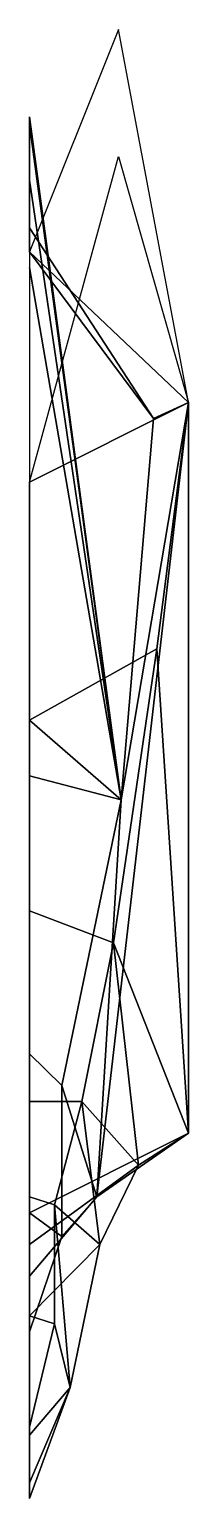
# Model space of a CAD drawing. Extents: x 0.1 to 0.3, y -12.02 to -10.17.
import ezdxf

# ---------------------------------------------------------------- set-up
doc = ezdxf.new("R2010")
doc.units = 0
doc.layers.add('01', color=6, linetype='CONTINUOUS')

msp = doc.modelspace()

# ---------------------------------------------------------------- linework, layer by layer
at = {"layer": '01'}
for points in [[(0.1, -10.45, -0.36), (0.3, -10.64, -0.18), (0.3, -10.64, -0.18), (0.2121, -10.17, -0.1921)], [(0.1, -10.28, -0.56), (0.2153, -11.14, -0.43), (0.2559, -10.66, -0.31), (0.1, -10.42, -0.44)], [(0.1, -10.28, -0.63), (0.2153, -11.14, -0.43), (0.2153, -11.14, -0.43), (0.1, -10.28, -0.56)], [(0.1, -10.29, -0.67), (0.2153, -11.14, -0.43), (0.2153, -11.14, -0.43), (0.1, -10.28, -0.63)], [(0.1, -10.36, -0.72), (0.2153, -11.14, -0.43), (0.2153, -11.14, -0.43), (0.1, -10.29, -0.67)], [(0.1, -10.74, 0.39), (0.2121, -10.33, 0.2321), (0.3, -10.64, 0.18)], [(0.1, -10.47, -0.72), (0.2153, -11.14, -0.43), (0.2153, -11.14, -0.43), (0.1, -10.36, -0.72)], [(0.1, -10.42, -0.44), (0.2559, -10.66, -0.31), (0.2559, -10.66, -0.31), (0.1, -10.45, -0.39)], [(0.1, -10.45, -0.39), (0.2559, -10.66, -0.31), (0.3, -10.64, -0.18), (0.1, -10.45, -0.36)], [(0.1, -11.04, -0.57), (0.2153, -11.14, -0.43), (0.2153, -11.14, -0.43), (0.1, -10.47, -0.72)], [(0.1, -10.74, 0.39), (0.3, -10.64, 0.18), (0.26, -10.95, 0.32), (0.1, -11.04, 0.5)], [(0.3, -10.64, -0.18), (0.2153, -11.14, -0.43), (0.2153, -11.14, -0.43), (0.1847, -11.64, -0.52)], [(0.3, -10.64, -0.18), (0.1847, -11.64, -0.52), (0.1847, -11.64, -0.52), (0.3, -11.56, -0.18)], [(0.3, -10.64, -0.18), (0.2559, -10.66, -0.31), (0.2559, -10.66, -0.31), (0.2153, -11.14, -0.43)], [(0.26, -10.95, 0.32), (0.3, -10.64, 0.18), (0.3, -11.56, 0.18), (0.26, -10.95, 0.32)], [(0.3, -10.64, 0.18), (0.3, -10.64, -0.18), (0.3, -11.56, -0.18), (0.3, -11.56, 0.18)], [(0.1, -11.04, 0.5), (0.26, -10.95, 0.32), (0.2057, -11.32, 0.51), (0.1, -11.28, 0.64)], [(0.3, -11.56, 0.18), (0.2057, -11.32, 0.51), (0.26, -10.95, 0.32)], [(0.1, -11.11, -0.57), (0.2153, -11.14, -0.43), (0.2153, -11.14, -0.43), (0.1, -11.04, -0.57)], [(0.1, -11.46, -0.77), (0.1407, -11.5, -0.65), (0.2153, -11.14, -0.43), (0.1, -11.11, -0.57)], [(0.2153, -11.14, -0.43), (0.1407, -11.5, -0.65), (0.1407, -11.5, -0.65), (0.1847, -11.64, -0.52)], [(0.1, -11.28, 0.64), (0.2057, -11.32, 0.51), (0.1657, -11.52, 0.65), (0.1, -11.52, 0.82)], [(0.2371, -11.6, 0.4), (0.1657, -11.52, 0.65), (0.2057, -11.32, 0.51)], [(0.3, -11.56, 0.18), (0.2371, -11.6, 0.4), (0.2057, -11.32, 0.51)], [(0.1, -11.66, -0.77), (0.1407, -11.69, -0.65), (0.1407, -11.5, -0.65), (0.1, -11.46, -0.77)], [(0.1407, -11.5, -0.65), (0.1407, -11.69, -0.65), (0.1407, -11.69, -0.65), (0.1847, -11.64, -0.52)], [(0.1, -11.52, 0.82), (0.1657, -11.52, 0.65), (0.1314, -11.65, 0.77), (0.1, -11.64, 0.88)], [(0.1886, -11.7, 0.57), (0.1314, -11.65, 0.77), (0.1657, -11.52, 0.65)], [(0.2371, -11.6, 0.4), (0.1886, -11.7, 0.57), (0.1657, -11.52, 0.65)], [(0.1, -11.66, -0.26), (0.3, -11.56, -0.18), (0.1847, -11.64, -0.52), (0.1, -11.74, -0.53)], [(0.3, -11.56, 0.18), (0.3, -11.56, -0.18), (0.1, -11.66, -0.26), (0.1, -11.66, 0.19)], [(0.1, -11.7, 0.38), (0.2371, -11.6, 0.4), (0.3, -11.56, 0.18), (0.1, -11.66, 0.19)], [(0.1, -11.79, 0.54), (0.1886, -11.7, 0.57), (0.2371, -11.6, 0.4), (0.1, -11.7, 0.38)], [(0.1, -11.74, -0.53), (0.1847, -11.64, -0.52), (0.1407, -11.69, -0.65), (0.1, -11.81, -0.68)], [(0.1, -11.64, 0.88), (0.1314, -11.65, 0.77), (0.1314, -11.8, 0.77), (0.1, -11.79, 0.88)], [(0.1514, -11.88, 0.7), (0.1314, -11.65, 0.77), (0.1886, -11.7, 0.57)], [(0.1314, -11.8, 0.77), (0.1314, -11.65, 0.77), (0.1514, -11.88, 0.7)], [(0.1, -11.81, -0.68), (0.1407, -11.69, -0.65), (0.1407, -11.69, -0.65), (0.1, -11.66, -0.77)], [(0.1, -11.94, 0.64), (0.1514, -11.88, 0.7), (0.1886, -11.7, 0.57), (0.1, -11.79, 0.54)], [(0.1, -11.79, 0.88), (0.1314, -11.8, 0.77), (0.1314, -11.8, 0.77), (0.1, -11.93, 0.82)], [(0.1, -11.93, 0.82), (0.1314, -11.8, 0.77), (0.1514, -11.88, 0.7), (0.1, -12.02, 0.73)], [(0.1, -12, 0.64), (0.1514, -11.88, 0.7), (0.1514, -11.88, 0.7), (0.1, -11.94, 0.64)], [(0.1, -12.02, 0.66), (0.1514, -11.88, 0.7), (0.1514, -11.88, 0.7), (0.1, -12, 0.64)], [(0.1, -12.02, 0.73), (0.1514, -11.88, 0.7), (0.1514, -11.88, 0.7), (0.1, -12.02, 0.66)]]:
    msp.add_3dface(points, dxfattribs=at)

doc.saveas('drawing.dxf')
